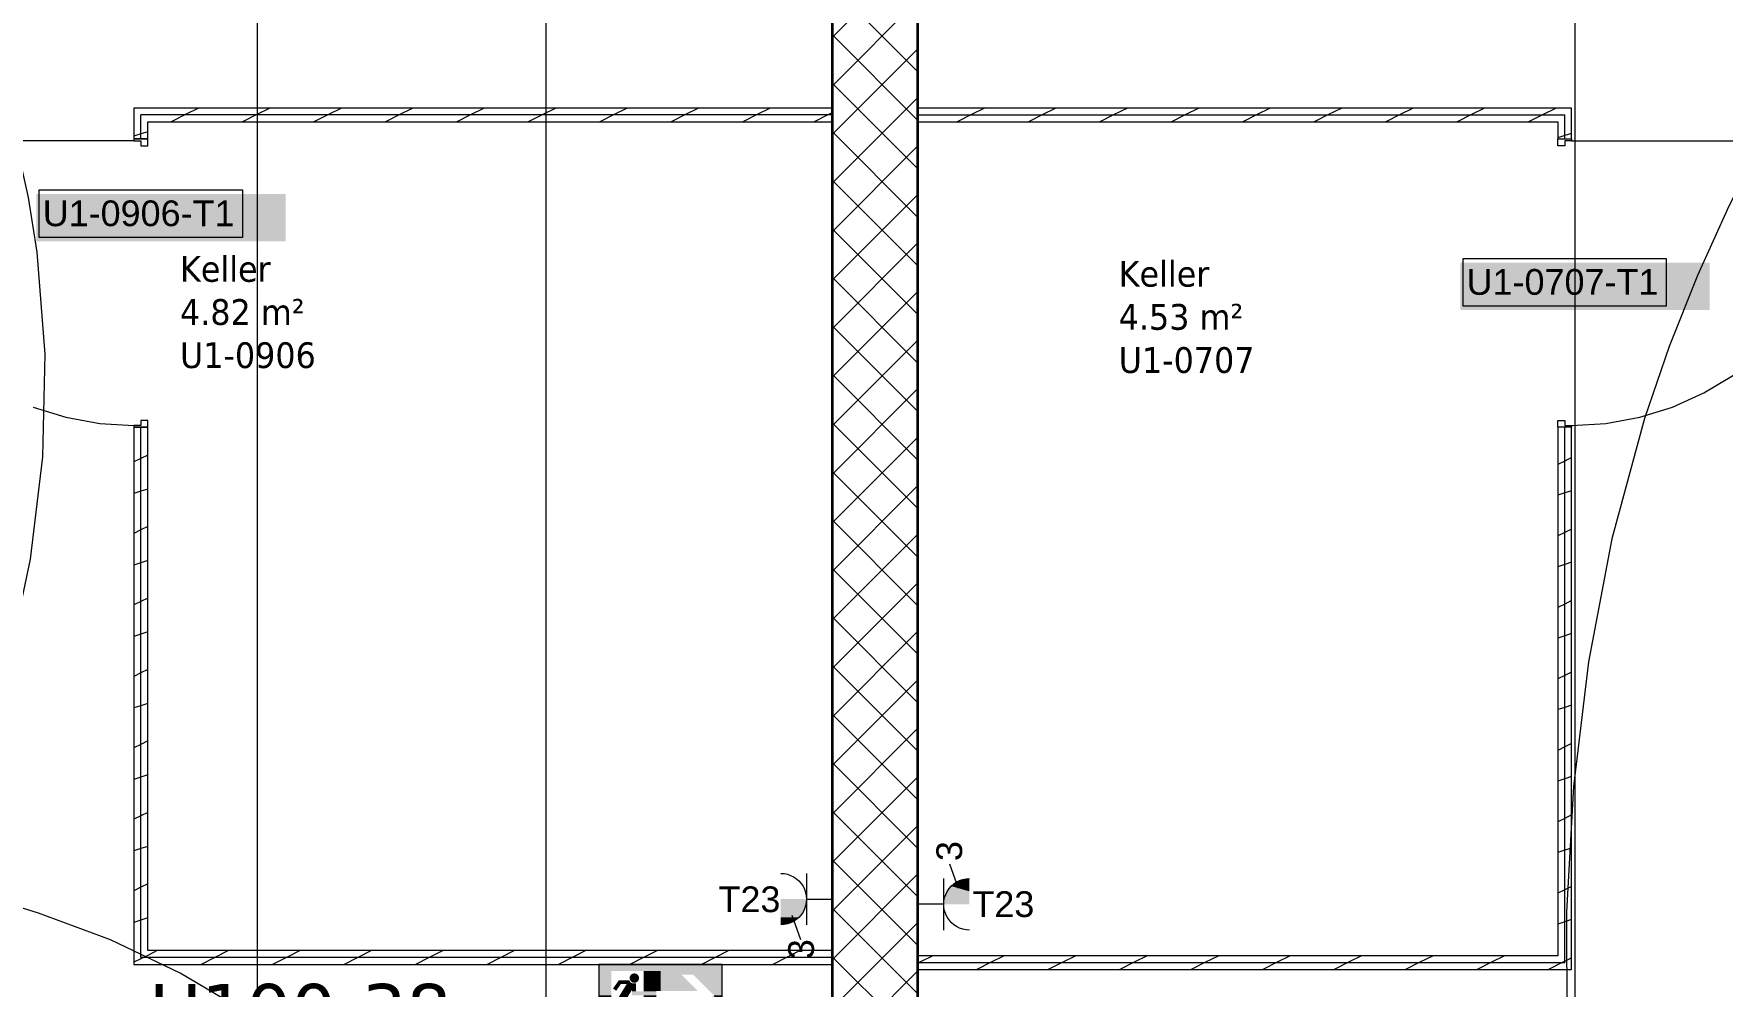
# Model space of a CAD drawing. Extents: x -1067 to 613, y -179 to 712.
# Drawn here: x 7.7 to 106.1, y 353 to 408.5 of the extents above; entities that cross this region are included whole.
import ezdxf
from ezdxf.lldxf.tags import DXFTag

# ---------------------------------------------------------------- set-up
doc = ezdxf.new("R2010")
doc.units = 0
doc.layers.get('0').update_dxf_attribs({"lineweight": 13})
for name, color, linetype, lineweight in [('A-AREA-____-IDEN', 7, 'Continuous', 5), ('A-DOOR-____-IDEN', 7, 'Continuous', 5), ('A-DOOR-FRAM-MCUT', 7, 'Continuous', 9), ('A-DOOR-OPNG-OTLN', 7, 'Continuous', 9), ('A-WALL-____-MCUT', 7, 'Continuous', 35), ('A-WALL-____-PATT', 7, 'Continuous', 35), ('A-WALL-FNSH-MCUT', 7, 'Continuous', 35), ('S-GRID-____-OTLN', 7, 'Continuous', 5)]:
    doc.layers.add(name, color=color, linetype=linetype, lineweight=lineweight)
for name, color, linetype, lineweight, true_color in [('EL01_WAN_Kraft', 1, 'Continuous', 13, 0xff0000), ('EL01_WAN_Leitung_Licht', 7, 'Continuous', 13, 0x0080ff), ('EL01_WAN_Notbeleuchtungen', 7, 'Continuous', 13, 0x009900)]:
    doc.layers.add(name, color=color, linetype=linetype, lineweight=lineweight, true_color=true_color)
doc.styles.get("Standard").update_dxf_attribs({"font": 'arial.ttf'})
tags = doc.linetypes.add('_Rasterlinie_', pattern=[0.375, 0.2, -0.05, 0.075, -0.05]).pattern_tags.tags
tags[10:11] = [DXFTag(74, 4), DXFTag(75, 0), DXFTag(340, '0'), DXFTag(46, 1.0), DXFTag(50, 0.0), DXFTag(44, 0.0), DXFTag(45, 0.0)]
tags[8:9] = [DXFTag(74, 4), DXFTag(75, 0), DXFTag(340, '0'), DXFTag(46, 1.0), DXFTag(50, 0.0), DXFTag(44, 0.0), DXFTag(45, 0.0)]
tags[6:7] = [DXFTag(74, 4), DXFTag(75, 0), DXFTag(340, '0'), DXFTag(46, 1.0), DXFTag(50, 0.0), DXFTag(44, 0.0), DXFTag(45, 0.0)]
tags[4:5] = [DXFTag(74, 4), DXFTag(75, 0), DXFTag(340, '0'), DXFTag(46, 1.0), DXFTag(50, 0.0), DXFTag(44, 0.0), DXFTag(45, 0.0)]

# ---------------------------------------------------------------- blocks, each defined once
blk = doc.blocks.new('Referenz-A0UJ3194XE', base_point=(-1062.181, -175.856))
at = {"layer": 'A-DOOR-____-IDEN', "color": 0, "linetype": 'Continuous', "ltscale": 0.13}
for p, q in [((7.982, 399.412), (19.822, 399.412)), ((7.982, 396.632), (7.982, 399.412)), ((19.822, 399.412), (19.822, 396.632)), ((19.822, 396.632), (7.982, 396.632)), ((90.982, 395.412), (102.822, 395.412)), ((90.982, 392.632), (90.982, 395.412)), ((102.822, 395.412), (102.822, 392.632)), ((102.822, 392.632), (90.982, 392.632))]:
    blk.add_line(p, q, dxfattribs=at)
at = {"layer": 'A-DOOR-____-IDEN', "color": 7, "linetype": 'Continuous', "ltscale": 0.13, "true_color": 0xffffff}
for points in [[(7.807, 396.41), (22.346, 396.41), (7.807, 399.169)], [(22.346, 396.41), (7.807, 399.169), (22.346, 399.169)], [(90.807, 392.41), (105.346, 392.41), (90.807, 395.169)], [(105.346, 392.41), (90.807, 395.169), (105.346, 395.169)]]:
    blk.add_solid(points, dxfattribs=at)
at = {"layer": 'A-DOOR-FRAM-MCUT', "color": 0, "linetype": 'Continuous', "ltscale": 0.13}
for p, q in [((13.503, 402.376), (13.503, 402.276)), ((14.303, 402.376), (13.503, 402.376)), ((13.503, 402.276), (13.903, 402.276)), ((13.903, 402.276), (13.903, 401.976)), ((13.903, 401.976), (14.303, 401.976)), ((14.303, 401.976), (14.303, 402.376)), ((96.503, 402.376), (97.303, 402.376)), ((96.503, 401.976), (96.503, 402.376)), ((96.903, 401.976), (96.503, 401.976)), ((96.903, 402.276), (96.903, 401.976)), ((97.303, 402.276), (96.903, 402.276)), ((97.303, 402.376), (97.303, 402.276)), ((14.303, 385.976), (13.903, 385.976)), ((13.903, 385.976), (13.903, 385.676)), ((14.303, 385.576), (14.303, 385.976)), ((96.503, 385.976), (96.903, 385.976)), ((96.503, 385.576), (96.503, 385.976)), ((96.903, 385.976), (96.903, 385.676)), ((13.503, 385.676), (13.503, 385.576)), ((13.903, 385.676), (13.503, 385.676)), ((13.503, 385.576), (14.303, 385.576)), ((97.303, 385.576), (96.503, 385.576)), ((96.903, 385.676), (97.303, 385.676)), ((97.303, 385.676), (97.303, 385.576))]:
    blk.add_line(p, q, dxfattribs=at)
at = {"layer": 'A-DOOR-OPNG-OTLN', "color": 0, "linetype": 'Continuous', "ltscale": 0.13}
for p, q in [((13.503, 402.276), (-3.097, 402.276)), ((97.303, 402.276), (113.903, 402.276)), ((105.017, 387.577), (106.733, 388.614)), ((103.189, 386.754), (105.017, 387.577)), ((7.617, 386.754), (9.53, 386.158)), ((9.53, 386.158), (11.502, 385.797)), ((99.304, 385.797), (101.276, 386.158)), ((101.276, 386.158), (103.189, 386.754)), ((11.502, 385.797), (13.503, 385.676)), ((97.303, 385.676), (99.304, 385.797))]:
    blk.add_line(p, q, dxfattribs=at)
at = {"layer": 'A-WALL-____-MCUT', "color": 0, "linetype": 'Continuous', "ltscale": 0.35}
for p, q in [((54.203, 426.376), (54.203, 350.976)), ((59.203, 350.976), (59.203, 426.376))]:
    blk.add_line(p, q, dxfattribs=at)
at = {"layer": 'A-WALL-____-MCUT', "color": 0, "linetype": 'Continuous', "lineweight": 9, "ltscale": 0.13}
for p, q in [((13.903, 402.376), (13.903, 403.776)), ((54.203, 403.776), (13.903, 403.776)), ((59.203, 403.776), (96.903, 403.776)), ((96.903, 402.376), (96.903, 403.776)), ((13.903, 354.676), (13.903, 385.576)), ((96.903, 354.376), (96.903, 385.576)), ((54.203, 354.676), (13.903, 354.676)), ((59.203, 354.376), (96.903, 354.376))]:
    blk.add_line(p, q, dxfattribs=at)
at = {"layer": 'A-WALL-____-PATT', "color": 0, "linetype": 'Continuous', "lineweight": 9, "ltscale": 0.13}
for p, q in [((54.203, 408.287), (59.203, 413.287)), ((59.203, 406.288), (54.203, 411.288)), ((54.203, 405.458), (59.203, 410.458)), ((59.203, 403.46), (54.203, 408.46)), ((54.203, 402.63), (59.203, 407.63)), ((59.203, 400.631), (54.203, 405.631)), ((54.203, 399.801), (59.203, 404.801)), ((16.464, 403.776), (15.664, 403.376)), ((17.264, 404.176), (16.464, 403.776)), ((20.629, 403.776), (19.829, 403.376)), ((21.429, 404.176), (20.629, 403.776)), ((24.794, 403.776), (23.994, 403.376)), ((25.594, 404.176), (24.794, 403.776)), ((28.958, 403.776), (28.158, 403.376)), ((29.758, 404.176), (28.958, 403.776)), ((33.123, 403.776), (32.323, 403.376)), ((33.923, 404.176), (33.123, 403.776)), ((37.288, 403.776), (36.488, 403.376)), ((38.088, 404.176), (37.288, 403.776)), ((41.453, 403.776), (40.653, 403.376)), ((42.253, 404.176), (41.453, 403.776)), ((45.618, 403.776), (44.818, 403.376)), ((46.418, 404.176), (45.618, 403.776)), ((49.783, 403.776), (48.983, 403.376)), ((50.583, 404.176), (49.783, 403.776)), ((53.948, 403.776), (53.148, 403.376)), ((54.203, 403.903), (53.948, 403.776)), ((62.278, 403.776), (61.478, 403.376)), ((63.078, 404.176), (62.278, 403.776)), ((66.443, 403.776), (65.643, 403.376)), ((67.243, 404.176), (66.443, 403.776)), ((70.608, 403.776), (69.808, 403.376)), ((71.408, 404.176), (70.608, 403.776)), ((74.772, 403.776), (73.972, 403.376)), ((75.572, 404.176), (74.772, 403.776)), ((78.937, 403.776), (78.137, 403.376)), ((79.737, 404.176), (78.937, 403.776)), ((83.102, 403.776), (82.302, 403.376)), ((83.902, 404.176), (83.102, 403.776)), ((87.267, 403.776), (86.467, 403.376)), ((88.067, 404.176), (87.267, 403.776)), ((91.432, 403.776), (90.632, 403.376)), ((92.232, 404.176), (91.432, 403.776)), ((95.597, 403.776), (94.797, 403.376)), ((96.397, 404.176), (95.597, 403.776)), ((13.903, 402.667), (13.503, 402.534)), ((14.303, 402.801), (13.903, 402.667)), ((59.203, 397.803), (54.203, 402.803)), ((96.903, 402.569), (96.503, 402.436)), ((97.303, 402.703), (96.903, 402.569)), ((54.203, 396.973), (59.203, 401.973)), ((59.203, 394.974), (54.203, 399.974)), ((54.203, 394.144), (59.203, 399.144)), ((59.203, 392.146), (54.203, 397.146)), ((54.203, 391.316), (59.203, 396.316)), ((59.203, 389.318), (54.203, 394.318)), ((54.203, 388.488), (59.203, 393.488)), ((59.203, 386.489), (54.203, 391.489)), ((54.203, 385.659), (59.203, 390.659)), ((59.203, 383.661), (54.203, 388.661)), ((54.203, 382.831), (59.203, 387.831)), ((59.203, 380.832), (54.203, 385.832)), ((54.203, 380.002), (59.203, 385.002)), ((14.303, 383.953), (13.903, 383.753)), ((13.903, 383.753), (13.503, 383.553)), ((59.203, 378.004), (54.203, 383.004)), ((96.903, 383.604), (96.503, 383.404)), ((97.303, 383.804), (96.903, 383.604)), ((14.303, 381.977), (13.903, 381.844)), ((54.203, 377.174), (59.203, 382.174)), ((97.303, 381.879), (96.903, 381.746)), ((13.903, 381.844), (13.503, 381.71)), ((96.903, 381.746), (96.503, 381.612)), ((59.203, 375.175), (54.203, 380.175)), ((13.903, 379.588), (13.503, 379.388)), ((14.303, 379.788), (13.903, 379.588)), ((54.203, 374.345), (59.203, 379.345)), ((96.903, 379.439), (96.503, 379.239)), ((97.303, 379.639), (96.903, 379.439)), ((13.903, 377.679), (13.503, 377.546)), ((14.303, 377.812), (13.903, 377.679)), ((59.203, 372.347), (54.203, 377.347)), ((96.903, 377.581), (96.503, 377.448)), ((97.303, 377.714), (96.903, 377.581)), ((54.203, 371.517), (59.203, 376.517)), ((13.903, 375.424), (13.503, 375.224)), ((14.303, 375.624), (13.903, 375.424)), ((96.903, 375.274), (96.503, 375.074)), ((97.303, 375.474), (96.903, 375.274)), ((59.203, 369.519), (54.203, 374.519)), ((13.903, 373.514), (13.503, 373.381)), ((14.303, 373.648), (13.903, 373.514)), ((54.203, 368.689), (59.203, 373.689)), ((96.903, 373.416), (96.503, 373.283)), ((97.303, 373.55), (96.903, 373.416)), ((13.903, 371.259), (13.503, 371.059)), ((14.303, 371.459), (13.903, 371.259)), ((59.203, 366.69), (54.203, 371.69)), ((96.903, 371.11), (96.503, 370.91)), ((97.303, 371.31), (96.903, 371.11)), ((54.203, 365.86), (59.203, 370.86)), ((13.903, 369.35), (13.503, 369.216)), ((14.303, 369.483), (13.903, 369.35)), ((96.903, 369.251), (96.503, 369.118)), ((97.303, 369.385), (96.903, 369.251)), ((59.203, 363.862), (54.203, 368.862)), ((14.303, 367.294), (13.903, 367.094)), ((54.203, 363.032), (59.203, 368.032)), ((97.303, 367.145), (96.903, 366.945)), ((13.903, 367.094), (13.503, 366.894)), ((96.903, 366.945), (96.503, 366.745)), ((13.903, 365.185), (13.503, 365.051)), ((14.303, 365.318), (13.903, 365.185)), ((59.203, 361.033), (54.203, 366.033)), ((54.203, 360.203), (59.203, 365.203)), ((97.303, 365.22), (96.903, 365.087)), ((96.903, 365.087), (96.503, 364.953)), ((59.203, 358.205), (54.203, 363.205)), ((13.903, 362.929), (13.503, 362.729)), ((14.303, 363.129), (13.903, 362.929)), ((54.203, 357.375), (59.203, 362.375)), ((96.903, 362.78), (96.503, 362.58)), ((97.303, 362.98), (96.903, 362.78)), ((13.903, 361.02), (13.503, 360.887)), ((14.303, 361.153), (13.903, 361.02)), ((59.203, 355.376), (54.203, 360.376)), ((96.903, 360.922), (96.503, 360.789)), ((97.303, 361.055), (96.903, 360.922)), ((54.203, 354.546), (59.203, 359.546)), ((13.903, 358.764), (13.503, 358.564)), ((14.303, 358.964), (13.903, 358.764)), ((96.903, 358.615), (96.503, 358.415)), ((97.303, 358.815), (96.903, 358.615)), ((59.203, 352.548), (54.203, 357.548)), ((13.903, 356.855), (13.503, 356.722)), ((14.303, 356.989), (13.903, 356.855)), ((54.203, 351.718), (59.203, 356.718)), ((96.903, 356.757), (96.503, 356.624)), ((97.303, 356.891), (96.903, 356.757)), ((13.903, 354.599), (13.503, 354.399)), ((14.057, 354.676), (13.904, 354.6)), ((14.303, 354.799), (14.057, 354.676)), ((14.857, 355.076), (14.303, 354.799)), ((18.221, 354.676), (17.421, 354.276)), ((19.021, 355.076), (18.221, 354.676)), ((22.386, 354.676), (21.586, 354.276)), ((23.186, 355.076), (22.386, 354.676)), ((26.551, 354.676), (25.751, 354.276)), ((27.351, 355.076), (26.551, 354.676)), ((30.716, 354.676), (29.916, 354.276)), ((31.516, 355.076), (30.716, 354.676)), ((34.881, 354.676), (34.081, 354.276)), ((35.681, 355.076), (34.881, 354.676)), ((39.046, 354.676), (38.246, 354.276)), ((39.846, 355.076), (39.046, 354.676)), ((43.211, 354.676), (42.411, 354.276)), ((44.011, 355.076), (43.211, 354.676)), ((47.376, 354.676), (46.576, 354.276)), ((48.176, 355.076), (47.376, 354.676)), ((51.541, 354.676), (50.741, 354.276)), ((52.341, 355.076), (51.541, 354.676)), ((57.947, 350.976), (54.203, 354.72)), ((59.271, 354.376), (59.203, 354.342)), ((60.071, 354.776), (59.271, 354.376)), ((63.435, 354.376), (62.635, 353.976)), ((64.235, 354.776), (63.435, 354.376)), ((67.6, 354.376), (66.8, 353.976)), ((68.4, 354.776), (67.6, 354.376)), ((71.765, 354.376), (70.965, 353.976)), ((72.565, 354.776), (71.765, 354.376)), ((75.93, 354.376), (75.13, 353.976)), ((76.73, 354.776), (75.93, 354.376)), ((80.095, 354.376), (79.295, 353.976)), ((80.895, 354.776), (80.095, 354.376)), ((84.26, 354.376), (83.46, 353.976)), ((85.06, 354.776), (84.26, 354.376)), ((88.425, 354.376), (87.625, 353.976)), ((89.225, 354.776), (88.425, 354.376)), ((92.59, 354.376), (91.79, 353.976)), ((93.39, 354.776), (92.59, 354.376)), ((96.755, 354.376), (95.955, 353.976)), ((96.903, 354.45), (96.755, 354.376)), ((97.303, 354.65), (96.903, 354.45)), ((56.289, 350.976), (59.203, 353.89))]:
    blk.add_line(p, q, dxfattribs=at)
at = {"layer": 'A-WALL-FNSH-MCUT', "color": 0, "linetype": 'Continuous', "lineweight": 9, "ltscale": 0.13}
for p, q in [((13.503, 404.176), (13.503, 402.376)), ((54.203, 404.176), (13.503, 404.176)), ((97.303, 404.176), (59.203, 404.176)), ((97.303, 402.376), (97.303, 404.176)), ((14.303, 402.376), (14.303, 403.376)), ((14.303, 403.376), (54.203, 403.376)), ((59.203, 403.376), (96.503, 403.376)), ((96.503, 403.376), (96.503, 402.376)), ((13.503, 402.376), (14.303, 402.376)), ((96.503, 402.376), (97.303, 402.376)), ((13.503, 385.576), (13.503, 354.276)), ((14.303, 385.576), (13.503, 385.576)), ((14.303, 355.076), (14.303, 385.576)), ((96.503, 385.576), (96.503, 354.776)), ((97.303, 385.576), (96.503, 385.576)), ((97.303, 353.976), (97.303, 385.576)), ((54.203, 355.076), (14.303, 355.076)), ((96.503, 354.776), (59.203, 354.776)), ((13.503, 354.276), (54.203, 354.276)), ((59.203, 353.976), (97.303, 353.976))]:
    blk.add_line(p, q, dxfattribs=at)
at = {"layer": 'S-GRID-____-OTLN', "color": 0, "linetype": '_Rasterlinie_', "ltscale": 0.13}
for p, q in [((37.503, 560.559), (37.503, 159.768)), ((20.703, -171.085), (20.703, 546.376)), ((97.503, -171.085), (97.503, 546.376))]:
    blk.add_line(p, q, dxfattribs=at)
at = {"layer": 'A-AREA-____-IDEN', "color": 0, "linetype": 'Continuous', "ltscale": 0.13, "attachment_point": 1}
for s, insert, char_height in [('{\\W0.9;\\fVerdana;Keller}', (16.185, 395.554), 1.5), ('{\\W0.9;\\fVerdana;Keller}', (70.902, 395.272), 1.5), ('{\\W0.9;\\fVerdana;4.82 m²}', (16.185, 393.041), 1.5), ('{\\W0.9;\\fVerdana;4.53 m²}', (70.902, 392.758), 1.5), ('{\\W0.9;\\fVerdana;U1-0906}', (16.185, 390.527), 1.5), ('{\\W0.9;\\fVerdana;U1-0707}', (70.902, 390.244), 1.5), ('{\\fVerdana;U100-38}', (14.417, 353.133), 3)]:
    blk.add_mtext(s, dxfattribs=dict(at, insert=insert, char_height=char_height))
at = {"layer": 'A-DOOR-____-IDEN', "color": 0, "linetype": 'Continuous', "ltscale": 0.13, "char_height": 1.5, "attachment_point": 1}
for s, insert in [('{\\fArial;U1-0906-T1}', (8.182, 398.794)), ('{\\fArial;U1-0707-T1}', (91.182, 394.794))]:
    blk.add_mtext(s, dxfattribs=dict(at, insert=insert))
blk = doc.blocks.new('Leitung-A0UJ31J8XE', base_point=(2.305, 360.713))
at = {"color": 0, "linetype": 'ByBlock', "lineweight": -2, "ltscale": 0.13}
for p, q in [((3.608, 411.234), (2.305, 414.16)), ((4.775, 408.245), (3.608, 411.234)), ((5.795, 405.199), (4.775, 408.245)), ((6.657, 402.104), (5.795, 405.199)), ((7.35, 398.964), (6.657, 402.104)), ((7.865, 395.788), (7.35, 398.964)), ((8.328, 389.839), (7.865, 395.788)), ((8.183, 383.849), (8.328, 389.839)), ((7.468, 377.879), (8.183, 383.849)), ((6.224, 371.991), (7.468, 377.879)), ((4.49, 366.249), (6.224, 371.991)), ((2.305, 360.713), (4.49, 366.249))]:
    blk.add_line(p, q, dxfattribs=at)
blk = doc.blocks.new('Steckdose T23_ AP_ 3-fach-A0UJ31KMXE', base_point=(47.573, 354.576))
at = {"color": 0, "lineweight": -2}
for p, q in [((51.205, 359.576), (51.401, 359.563)), ((51.401, 359.563), (51.593, 359.525)), ((51.593, 359.525), (51.779, 359.462)), ((51.779, 359.462), (51.955, 359.375)), ((51.955, 359.375), (52.118, 359.266)), ((52.118, 359.266), (52.266, 359.136)), ((52.705, 359.576), (52.705, 356.576)), ((52.266, 359.136), (52.395, 358.989)), ((52.395, 358.989), (52.504, 358.826)), ((52.504, 358.826), (52.591, 358.65)), ((52.591, 358.65), (52.654, 358.464)), ((52.654, 358.464), (52.692, 358.272)), ((52.692, 358.272), (52.705, 358.076)), ((52.504, 357.326), (52.395, 357.163)), ((52.591, 357.502), (52.504, 357.326)), ((52.654, 357.688), (52.591, 357.502)), ((52.692, 357.88), (52.654, 357.688)), ((52.705, 358.076), (52.692, 357.88)), ((52.705, 358.076), (54.205, 358.076)), ((51.401, 356.589), (51.205, 356.576)), ((51.593, 356.627), (51.401, 356.589)), ((51.779, 356.69), (51.593, 356.627)), ((51.955, 356.777), (51.779, 356.69)), ((51.851, 357.15), (52.359, 355.733)), ((52.118, 356.886), (51.955, 356.777)), ((52.266, 357.015), (52.118, 356.886)), ((52.395, 357.163), (52.266, 357.015))]:
    blk.add_line(p, q, dxfattribs=at)
for points in [[(52.654, 357.688), (51.205, 357.688), (52.705, 358.076)], [(51.205, 357.688), (52.705, 358.076), (51.205, 358.076)], [(52.504, 357.326), (51.205, 357.326), (52.654, 357.688)], [(51.205, 357.326), (52.654, 357.688), (51.205, 357.688)], [(52.266, 357.015), (51.205, 357.015), (52.504, 357.326)], [(51.205, 357.015), (52.504, 357.326), (51.205, 357.326)], [(51.955, 356.777), (51.205, 356.777), (52.266, 357.015)], [(51.205, 356.777), (52.266, 357.015), (51.205, 357.015)], [(51.593, 356.627), (51.205, 356.627), (51.955, 356.777)], [(51.205, 356.627), (51.955, 356.777), (51.205, 356.777)], [(51.205, 356.576), (51.593, 356.627), (51.205, 356.627)]]:
    blk.add_solid(points, dxfattribs=at)
at = {"color": 0, "lineweight": -2, "insert": (47.573, 358.817), "char_height": 1.5, "attachment_point": 1}
blk.add_mtext('{\\fArial;T23}', dxfattribs=at)
at = {"color": 0, "lineweight": -2, "insert": (51.636, 354.576), "char_height": 1.5, "attachment_point": 1, "rotation": 90}
blk.add_mtext('{\\fArial;3}', dxfattribs=at)
blk = doc.blocks.new('Steckdose T23_ AP_ 3-fach-A0UJ31LAXE', base_point=(59.205, 356.276))
at = {"color": 0, "lineweight": -2}
for p, q in [((60.705, 356.276), (60.705, 359.276)), ((61.559, 358.702), (61.051, 360.118)), ((61.817, 359.225), (62.009, 359.263)), ((62.009, 359.263), (62.205, 359.276)), ((60.756, 358.164), (60.819, 358.35)), ((60.819, 358.35), (60.906, 358.526)), ((60.906, 358.526), (61.015, 358.689)), ((61.015, 358.689), (61.144, 358.836)), ((61.144, 358.836), (61.292, 358.966)), ((61.292, 358.966), (61.455, 359.075)), ((61.455, 359.075), (61.631, 359.162)), ((61.631, 359.162), (61.817, 359.225)), ((60.705, 357.776), (59.205, 357.776)), ((60.705, 357.776), (60.718, 357.972)), ((60.718, 357.58), (60.705, 357.776)), ((60.718, 357.972), (60.756, 358.164)), ((60.756, 357.388), (60.718, 357.58)), ((60.819, 357.202), (60.756, 357.388)), ((60.906, 357.026), (60.819, 357.202)), ((61.015, 356.863), (60.906, 357.026)), ((61.144, 356.715), (61.015, 356.863)), ((61.292, 356.586), (61.144, 356.715)), ((61.455, 356.477), (61.292, 356.586)), ((61.631, 356.39), (61.455, 356.477)), ((61.817, 356.327), (61.631, 356.39)), ((62.009, 356.289), (61.817, 356.327)), ((62.205, 356.276), (62.009, 356.289))]:
    blk.add_line(p, q, dxfattribs=at)
for points in [[(61.817, 359.225), (62.205, 359.225), (62.205, 359.276)], [(60.756, 358.164), (62.205, 358.164), (60.906, 358.526)], [(60.906, 358.526), (62.205, 358.526), (61.144, 358.836)], [(62.205, 358.164), (60.906, 358.526), (62.205, 358.526)], [(61.144, 358.836), (62.205, 358.836), (61.455, 359.075)], [(62.205, 358.526), (61.144, 358.836), (62.205, 358.836)], [(61.455, 359.075), (62.205, 359.075), (61.817, 359.225)], [(62.205, 358.836), (61.455, 359.075), (62.205, 359.075)], [(62.205, 359.075), (61.817, 359.225), (62.205, 359.225)], [(60.705, 357.776), (62.205, 357.776), (60.756, 358.164)], [(62.205, 357.776), (60.756, 358.164), (62.205, 358.164)]]:
    blk.add_solid(points, dxfattribs=at)
at = {"color": 0, "lineweight": -2, "insert": (60.274, 360.294), "char_height": 1.5, "attachment_point": 1, "rotation": 90}
blk.add_mtext('{\\fArial;3}', dxfattribs=at)
at = {"color": 0, "lineweight": -2, "insert": (62.373, 358.534), "char_height": 1.5, "attachment_point": 1}
blk.add_mtext('{\\fArial;T23}', dxfattribs=at)
blk = doc.blocks.new('Leitung-A0UJ31LGXE', base_point=(2.305, 342.776))
at = {"color": 0, "linetype": 'ByBlock', "lineweight": -2, "ltscale": 0.13}
for p, q in [((3.254, 358.472), (2.305, 358.655)), ((4.198, 358.269), (3.254, 358.472)), ((5.139, 358.046), (4.198, 358.269)), ((6.074, 357.804), (5.139, 358.046)), ((7.006, 357.542), (6.074, 357.804)), ((7.932, 357.26), (7.006, 357.542)), ((12.137, 355.704), (7.932, 357.26)), ((16.203, 353.757), (12.137, 355.704)), ((20.096, 351.455), (16.203, 353.757)), ((23.786, 348.833), (20.096, 351.455)), ((27.238, 345.928), (23.786, 348.833)), ((30.421, 342.776), (27.238, 345.928))]:
    blk.add_line(p, q, dxfattribs=at)
blk = doc.blocks.new('Leitung-A0UJ31WSXE', base_point=(97.011, 342.776))
at = {"color": 0, "linetype": 'ByBlock', "lineweight": -2, "ltscale": 0.13}
for p, q in [((112.973, 410.069), (110.651, 406.294)), ((110.651, 406.294), (108.478, 402.423)), ((108.478, 402.423), (106.469, 398.461)), ((106.469, 398.461), (104.635, 394.414)), ((104.635, 394.414), (102.991, 390.288)), ((102.991, 390.288), (101.549, 386.087)), ((101.549, 386.087), (99.643, 379.065)), ((99.643, 379.065), (98.278, 371.903)), ((98.278, 371.903), (97.413, 364.648)), ((97.413, 364.648), (97.011, 357.345)), ((97.011, 357.345), (97.033, 350.039)), ((97.033, 350.039), (97.44, 342.776))]:
    blk.add_line(p, q, dxfattribs=at)
blk = doc.blocks.new('RZL-Decke_ Rechts-A0UJ320KXE', base_point=(40.597, 350.676))
at = {"color": 0, "lineweight": -2}
for p, q in [((47.797, 354.276), (40.597, 354.276)), ((40.597, 354.276), (40.597, 350.676)), ((47.797, 350.676), (47.797, 354.276)), ((40.597, 350.676), (47.797, 350.676))]:
    blk.add_line(p, q, dxfattribs=at)
for points in [[(40.597, 353.897), (44.197, 353.897), (40.597, 354.276)], [(44.197, 353.897), (40.597, 354.276), (44.197, 354.276)], [(40.597, 352.476), (41.32, 352.476), (40.597, 353.897)], [(41.32, 352.476), (40.597, 353.897), (41.32, 353.897)], [(41.706, 353.269), (42.413, 353.269), (41.757, 353.342)], [(42.413, 353.269), (41.757, 353.342), (42.375, 353.342)], [(42.942, 353.475), (42.395, 353.475), (42.932, 353.545)], [(42.395, 353.475), (42.932, 353.545), (42.404, 353.545)], [(42.404, 353.404), (42.942, 353.475), (42.395, 353.475)], [(42.932, 353.545), (42.404, 353.545), (42.905, 353.611)], [(42.404, 353.545), (42.905, 353.611), (42.432, 353.611)], [(42.932, 353.404), (42.404, 353.404), (42.942, 353.475)], [(42.432, 353.338), (42.932, 353.404), (42.404, 353.404)], [(42.905, 353.611), (42.432, 353.611), (42.862, 353.668)], [(42.432, 353.611), (42.862, 353.668), (42.475, 353.668)], [(42.905, 353.338), (42.432, 353.338), (42.932, 353.404)], [(42.475, 353.281), (42.905, 353.338), (42.432, 353.338)], [(42.862, 353.668), (42.475, 353.668), (42.805, 353.711)], [(42.475, 353.668), (42.805, 353.711), (42.532, 353.711)], [(42.862, 353.281), (42.475, 353.281), (42.905, 353.338)], [(42.805, 353.711), (42.532, 353.711), (42.739, 353.739)], [(42.532, 353.711), (42.739, 353.739), (42.598, 353.739)], [(42.739, 353.739), (42.598, 353.739), (42.668, 353.748)], [(43.212, 352.716), (44.197, 352.716), (43.212, 353.897)], [(44.197, 352.716), (43.212, 353.897), (44.197, 353.897)], [(44.197, 353.665), (47.797, 353.665), (44.197, 354.276)], [(47.797, 353.665), (44.197, 354.276), (47.797, 354.276)], [(44.197, 352.716), (46.378, 352.716), (44.197, 353.665)], [(46.378, 352.716), (44.197, 353.665), (45.429, 353.665)], [(47.297, 352.476), (47.797, 352.476), (46.108, 353.665)], [(47.797, 352.476), (46.108, 353.665), (47.797, 353.665)], [(40.597, 351.938), (41.32, 351.938), (40.597, 352.476)], [(41.32, 351.938), (40.597, 352.476), (41.32, 352.476)], [(41.701, 352.864), (41.426, 352.864), (41.885, 353.13)], [(41.426, 352.864), (41.885, 353.13), (41.61, 353.13)], [(41.612, 352.736), (41.701, 352.864), (41.426, 352.864)], [(41.61, 353.13), (42.759, 353.13), (41.632, 353.162)], [(41.632, 353.162), (42.759, 353.162), (41.633, 353.164)], [(42.759, 353.13), (41.632, 353.162), (42.759, 353.162)], [(41.633, 353.164), (42.561, 353.164), (41.646, 353.182)], [(42.759, 353.162), (41.633, 353.164), (42.561, 353.164)], [(41.646, 353.182), (42.516, 353.182), (41.673, 353.221)], [(42.561, 353.164), (41.646, 353.182), (42.516, 353.182)], [(41.673, 353.221), (42.456, 353.221), (41.706, 353.269)], [(42.516, 353.182), (41.673, 353.221), (42.456, 353.221)], [(42.456, 353.221), (41.706, 353.269), (42.413, 353.269)], [(41.763, 352.379), (42.279, 352.379), (42.013, 352.785)], [(41.763, 352.287), (42.221, 352.287), (41.763, 352.379)], [(42.221, 352.287), (41.763, 352.379), (42.279, 352.379)], [(42.013, 352.785), (42.759, 352.785), (42.225, 353.13)], [(42.279, 352.379), (42.013, 352.785), (42.531, 352.785)], [(42.759, 352.785), (42.225, 353.13), (42.759, 353.13)], [(42.532, 353.238), (42.862, 353.281), (42.475, 353.281)], [(42.531, 352.694), (42.759, 352.694), (42.531, 352.785)], [(42.759, 352.694), (42.531, 352.785), (42.759, 352.785)], [(42.531, 352.464), (43.957, 352.464), (42.531, 352.694)], [(43.957, 352.464), (42.531, 352.694), (43.957, 352.694)], [(42.805, 353.238), (42.532, 353.238), (42.862, 353.281)], [(42.598, 353.21), (42.805, 353.238), (42.532, 353.238)], [(42.739, 353.21), (42.598, 353.21), (42.805, 353.238)], [(42.668, 353.201), (42.739, 353.21), (42.598, 353.21)], [(43.212, 352.694), (43.957, 352.694), (43.212, 352.716)], [(43.957, 352.694), (43.212, 352.716), (43.957, 352.716)], [(43.212, 352.236), (43.957, 352.236), (43.212, 352.464)], [(43.957, 352.236), (43.212, 352.464), (43.957, 352.464)], [(46.108, 351.287), (47.797, 351.287), (47.297, 352.476)], [(47.797, 351.287), (47.297, 352.476), (47.797, 352.476)], [(40.597, 351.599), (41.08, 351.599), (40.597, 351.938)], [(41.08, 351.599), (40.597, 351.938), (41.08, 351.938)], [(40.597, 351.264), (41.32, 351.264), (40.597, 351.599)], [(41.32, 351.264), (40.597, 351.599), (41.32, 351.599)], [(41.144, 351.662), (41.966, 351.662), (41.144, 351.875)], [(41.966, 351.662), (41.144, 351.875), (41.966, 351.875)], [(41.763, 352.194), (42.372, 352.194), (41.763, 352.287)], [(42.372, 352.194), (41.763, 352.287), (42.221, 352.287)], [(41.763, 351.875), (41.966, 351.875), (41.763, 352.194)], [(41.966, 351.875), (41.763, 352.194), (41.966, 352.194)], [(42.289, 351.996), (42.695, 351.996), (41.966, 352.194)], [(42.695, 351.996), (41.966, 352.194), (42.372, 352.194)], [(42.496, 351.87), (42.695, 351.87), (42.289, 351.996)], [(42.695, 351.87), (42.289, 351.996), (42.695, 351.996)], [(42.496, 351.325), (42.695, 351.325), (42.496, 351.87)], [(42.695, 351.325), (42.496, 351.87), (42.695, 351.87)], [(43.212, 351.264), (44.197, 351.264), (43.212, 352.236)], [(44.197, 351.264), (43.212, 352.236), (44.197, 352.236)], [(44.197, 351.287), (45.429, 351.287), (44.197, 352.236)], [(45.429, 351.287), (44.197, 352.236), (46.378, 352.236)], [(40.597, 351.062), (41.118, 351.062), (40.597, 351.264)], [(41.118, 351.062), (40.597, 351.264), (41.32, 351.264)], [(40.597, 350.676), (44.197, 350.676), (40.597, 351.062)], [(44.197, 350.676), (40.597, 351.062), (44.197, 351.062)], [(42.294, 351.062), (42.492, 351.062), (42.496, 351.264)], [(42.492, 351.062), (42.496, 351.264), (42.695, 351.264)], [(43.01, 351.062), (44.197, 351.062), (43.212, 351.264)], [(44.197, 351.062), (43.212, 351.264), (44.197, 351.264)], [(44.197, 350.676), (47.797, 350.676), (44.197, 351.287)], [(47.797, 350.676), (44.197, 351.287), (47.797, 351.287)]]:
    blk.add_solid(points, dxfattribs=at)

msp = doc.modelspace()

# ---------------------------------------------------------------- block references
at = {"color": 9, "lineweight": 25, "ltscale": 0.25, "true_color": 0xc0c0c0}
msp.add_blockref('Referenz-A0UJ3194XE', (-1062.181, -175.856), dxfattribs=at)
at = {"layer": 'EL01_WAN_Kraft', "color": 1, "linetype": 'Continuous', "ltscale": 0.13, "true_color": 0xff0000}
for name, p in [('Steckdose T23_ AP_ 3-fach-A0UJ31LAXE', (59.205, 356.276)), ('Steckdose T23_ AP_ 3-fach-A0UJ31KMXE', (47.573, 354.576))]:
    msp.add_blockref(name, p, dxfattribs=at)
at = {"layer": 'EL01_WAN_Leitung_Licht', "ltscale": 0.13}
for name, p in [('Leitung-A0UJ31J8XE', (2.305, 360.713)), ('Leitung-A0UJ31WSXE', (97.011, 342.776)), ('Leitung-A0UJ31LGXE', (2.305, 342.776))]:
    msp.add_blockref(name, p, dxfattribs=at)
at = {"layer": 'EL01_WAN_Notbeleuchtungen', "linetype": 'Continuous', "ltscale": 0.13}
msp.add_blockref('RZL-Decke_ Rechts-A0UJ320KXE', (40.597, 350.676), dxfattribs=at)

doc.saveas('drawing.dxf')
